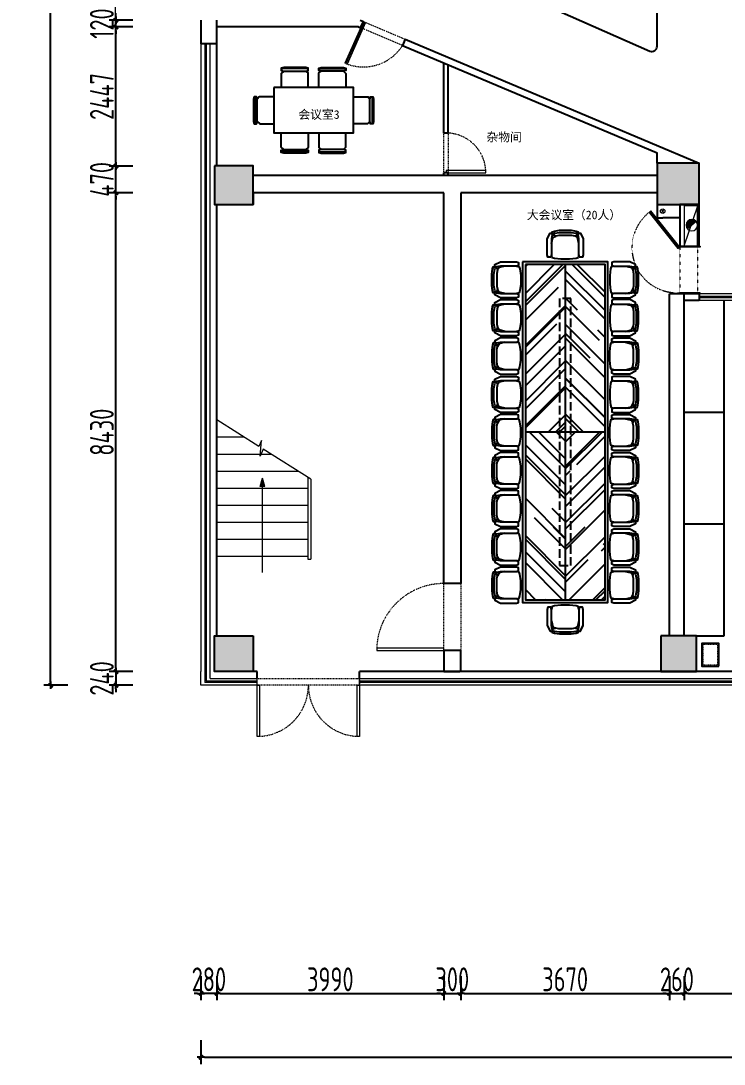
# Model space of a CAD drawing. Header units: millimetres. Extents: x 591722 to 1211798, y -167163 to 126727.
# Drawn here: x 591722 to 604088, y 77233 to 95597 of the extents above; entities that cross this region are included whole.
import ezdxf

# ---------------------------------------------------------------- set-up
doc = ezdxf.new("R2010")
doc.units = ezdxf.units.MM
doc.header["$LTSCALE"] = 0.5
doc.set_wipeout_variables(frame=1)
doc.header["$PDMODE"] = 35
doc.linetypes.add('ACAD_ISO03W100', pattern=[30, 12, -18])
doc.linetypes.add('DASH', pattern=[0.35, 0.25, -0.1])
doc.layers.get('Defpoints').update_dxf_attribs({"color": 8})
for name, color, linetype in [('BS-SHORT-CABINET', 40, 'Continuous'), ('COL-FILL', 8, 'Continuous'), ('COLUMN', 4, 'Continuous'), ('DOOR', 60, 'Continuous'), ('FF-FURN', 51, 'Continuous'), ('FF-TEXT', 50, 'Continuous'), ('RC-TEXT', 50, 'Continuous')]:
    doc.layers.add(name, color=color, linetype=linetype)
doc.layers.add('WALL', color=160, linetype='Continuous', lineweight=20)
doc.layers.add('WINDOW', color=12, linetype='Continuous', lineweight=9)
doc.styles.add('CCD_DIM', font='archs.shx', dxfattribs={"width": 0.8})
doc.styles.add('宋体', font='NSimSun.ttf')
doc.dimstyles.new('CCD_DIM_60', dxfattribs={"dimscale": 60, "dimtxt": 7, "dimasz": 1, "dimexe": 2, "dimexo": 2, "dimtad": 1, "dimdec": 0, "dimdsep": 46, "dimtxsty": 'CCD_DIM', "dimblk1": 'CCD', "dimblk2": 'CCD', "dimsah": 1, "dimcen": 0.3, "dimclrd": 44, "dimclre": 44, "dimclrt": 50, "dimadec": 1, "dimazin": 2, "dimtfac": 1, "dimtdec": 0, "dimtix": 1, "dimtmove": 2, "dimatfit": 3, "dimfxl": 5, "dimfxlon": 1, "dimtolj": 1, "dimarcsym": 0})
pattern_1 = [(45, (-2455215.2, -2655570.25), (424.26407, 1131.37085), [7500, -1000, 2500, -500]), (45, (-2454921.7, -2654923.25), (-823.7794, 116.67262), [1500, -165, 3000, -375]), (45, (-2455338.92, -2655092.95), (1601.59686, 2075.358403), [4000, -700, 2000, -500])]
pattern_2 = [(135, (-2455215.2, -2655570.25), (-1131.37085, 424.26407), [7500, -1000, 2500, -500]), (135, (-2455862.2, -2655276.8), (-116.67262, -823.7794), [1500, -165, 3000, -375]), (135, (-2455692.47, -2655694), (-2075.358403, 1601.59686), [4000, -700, 2000, -500])]

# ---------------------------------------------------------------- blocks, each defined once
blk = doc.blocks.new('YZ')
blk.add_wipeout([(267, -51), (318, -152), (318, -432), (305, -470), (254, -470), (241, -432), (229, -483), (191, -495), (76, -508), (-76, -508), (-190, -495), (-229, -483), (-241, -432), (-254, -470), (-305, -470), (-317, -432), (-317, -152), (-267, -51), (-229, -51), (-229, -25), (-190, -13), (-102, 0), (102, 0), (191, -13), (229, -25), (229, -51)])
at = {"linetype": 'ByBlock'}
blk.add_lwpolyline([(318, -152), (318, -432), (305, -470), (254, -470), (241, -432), (229, -483), (191, -495), (76, -508), (-76, -508), (-190, -495), (-229, -483), (-241, -432), (-254, -470), (-305, -470), (-317, -432), (-317, -152), (-267, -51), (-229, -51), (-229, -25), (-190, -13), (-102, 0), (102, 0), (191, -13), (229, -25), (229, -51), (267, -51)], close=True, dxfattribs=at)
at = {"color": 57, "linetype": 'ByBlock', "elevation": 0}
for points in [[(241, -432), (241, -152), (229, -76), (178, -102), (114, -89), (-114, -89), (-165, -102), (-229, -76), (-241, -152), (-241, -432)], [(-241, -229), (-216, -127), (-165, -102)], [(-229, -64), (-190, -51), (-102, -38), (102, -38), (191, -51), (229, -63)], [(241, -229), (216, -127), (178, -102)]]:
    blk.add_lwpolyline(points, dxfattribs=at)
at = {"linetype": 'ByBlock', "elevation": 0}
for points in [[(-229, -76), (-229, -51)], [(229, -51), (229, -76)]]:
    blk.add_lwpolyline(points, dxfattribs=at)
blk = doc.blocks.new('645')
at = {"layer": 'FF-FURN', "linetype": 'Continuous'}
h = blk.add_hatch(dxfattribs=at)
h.set_pattern_fill('AR-RROOF', color=250, scale=500, angle=135, style=0)
h.set_pattern_definition(pattern_2)
h.paths.add_polyline_path([(584612, -80217), (581662, -80217), (581662, -79517), (584612, -79517)])
h = blk.add_hatch(dxfattribs=at)
h.set_pattern_fill('AR-RROOF', color=250, scale=500, angle=45, style=0)
h.set_pattern_definition(pattern_1)
h.paths.add_polyline_path([(584612, -80217), (587562, -80217), (587562, -79517), (584612, -79517)])
blk.add_line((581662, -79517), (587562, -79517), dxfattribs=at)
for points in [[(581612, -80267), (587612, -80267), (587612, -78767), (581612, -78767)], [(581662, -80217), (587562, -80217), (587562, -78817), (581662, -78817)]]:
    blk.add_lwpolyline(points, close=True, dxfattribs=at)
at = {"layer": 'FF-FURN', "linetype": 'ByBlock'}
blk.add_lwpolyline([(581212, -79200), (581492, -79200), (581530, -79213), (581530, -79263), (581492, -79276), (581543, -79289), (581555, -79327), (581568, -79441), (581568, -79594), (581555, -79708), (581543, -79746), (581492, -79759), (581530, -79771), (581530, -79822), (581492, -79835), (581212, -79835), (581111, -79784), (581111, -79746), (581085, -79746), (581073, -79708), (581060, -79619), (581060, -79416), (581073, -79327), (581085, -79289), (581111, -79289), (581111, -79251)], close=True, dxfattribs=at)
at = {"layer": 'FF-FURN', "linetype": 'DASH', "ltscale": 1200}
blk.add_lwpolyline([(582262, -79617), (586962, -79617), (586962, -79417), (582262, -79417)], close=True, dxfattribs=at)
at = {"layer": 'FF-FURN', "linetype": 'Continuous', "xscale": -1}
blk.add_blockref('YZ', (582598, -78227), dxfattribs=at)
at = {"layer": 'FF-FURN', "linetype": 'Continuous'}
blk.add_blockref('YZ', (584619, -78227), dxfattribs=at)
for p, rotation in [((581060, -79517), 90), ((582598, -80808), 180)]:
    blk.add_blockref('YZ', p, dxfattribs=dict(at, rotation=rotation))
at = {"layer": 'FF-FURN', "linetype": 'Continuous', "xscale": -1, "rotation": 270}
blk.add_blockref('YZ', (588165, -79517), dxfattribs=at)
at = {"layer": 'FF-FURN', "linetype": 'Continuous'}
blk.add_line((584612, -78817), (584612, -80217), dxfattribs=at)
at = {"layer": 'FF-FURN', "linetype": 'ByBlock'}
blk.add_lwpolyline([(588012, -79200), (587733, -79200), (587695, -79213), (587695, -79263), (587733, -79276), (587682, -79289), (587669, -79327), (587657, -79441), (587657, -79594), (587669, -79708), (587682, -79746), (587733, -79759), (587695, -79771), (587695, -79822), (587733, -79835), (588012, -79835), (588114, -79784), (588114, -79746), (588139, -79746), (588152, -79708), (588165, -79619), (588165, -79416), (588152, -79327), (588139, -79289), (588114, -79289), (588114, -79251)], close=True, dxfattribs=at)
at = {"layer": 'FF-FURN', "linetype": 'Continuous', "xscale": -1}
blk.add_blockref('YZ', (581931, -78227), dxfattribs=at)
at = {"layer": 'FF-FURN', "linetype": 'Continuous'}
for p in [(583272, -78227), (585289, -78227)]:
    blk.add_blockref('YZ', p, dxfattribs=at)
at = {"layer": 'FF-FURN', "linetype": 'Continuous', "rotation": 180}
blk.add_blockref('YZ', (581931, -80808), dxfattribs=at)
at = {"layer": 'FF-FURN', "linetype": 'Continuous', "xscale": -1, "rotation": 180}
blk.add_blockref('YZ', (583272, -80808), dxfattribs=at)
at = {"layer": 'FF-FURN', "linetype": 'Continuous'}
h = blk.add_hatch(dxfattribs=at)
h.set_pattern_fill('AR-RROOF', color=250, scale=500, angle=135, style=0)
h.set_pattern_definition(pattern_2)
h.paths.add_polyline_path([(584612, -78817), (587562, -78817), (587562, -79517), (584612, -79517)])
at = {"layer": 'FF-FURN', "linetype": 'Continuous', "xscale": -1}
blk.add_blockref('YZ', (583949, -78227), dxfattribs=at)
at = {"layer": 'FF-FURN', "linetype": 'Continuous', "xscale": -1, "rotation": 180}
blk.add_blockref('YZ', (584619, -80808), dxfattribs=at)
at = {"layer": 'FF-FURN', "linetype": 'Continuous'}
h = blk.add_hatch(dxfattribs=at)
h.set_pattern_fill('AR-RROOF', color=250, scale=500, angle=45, style=0)
h.set_pattern_definition(pattern_1)
h.paths.add_polyline_path([(581662, -78817), (581662, -79517), (584612, -79517), (584612, -78817)])
blk.add_blockref('YZ', (585957, -78227), dxfattribs=at)
at = {"layer": 'FF-FURN', "linetype": 'Continuous', "rotation": 180}
blk.add_blockref('YZ', (583949, -80808), dxfattribs=at)
at = {"layer": 'FF-FURN', "linetype": 'Continuous', "xscale": -1, "rotation": 180}
blk.add_blockref('YZ', (585289, -80808), dxfattribs=at)
at = {"layer": 'FF-FURN', "linetype": 'Continuous'}
blk.add_blockref('YZ', (586634, -78227), dxfattribs=at)
at = {"layer": 'FF-FURN', "linetype": 'Continuous', "xscale": -1, "rotation": 180}
blk.add_blockref('YZ', (585957, -80808), dxfattribs=at)
at = {"layer": 'FF-FURN', "linetype": 'Continuous'}
blk.add_blockref('YZ', (587305, -78227), dxfattribs=at)
at = {"layer": 'FF-FURN', "linetype": 'Continuous', "xscale": -1, "rotation": 180}
blk.add_blockref('YZ', (586634, -80808), dxfattribs=at)
blk.add_blockref('YZ', (587305, -80808), dxfattribs=at)
blk = doc.blocks.new('CCD')
at = {"color": 50, "linetype": 'ByBlock'}
blk.add_line((-1.09, 0), (1.09, 0), dxfattribs=at)
at = {"color": 50, "linetype": 'Continuous', "const_width": 0.608}
blk.add_lwpolyline([(0.61, 0.61), (-0.61, -0.61)], dxfattribs=at)
blk = doc.blocks.new('*D230')
at = {"layer": 'Defpoints', "color": 0, "lineweight": 9, "transparency": 16777216}
for p in [(592245, 118622), (594888, 118622), (594888, 83902)]:
    blk.add_point(p, dxfattribs=at)
at = {"layer": 'RC-TEXT', "color": 44, "lineweight": -2, "transparency": 16777216}
for p, q in [((592545, 118622), (592125, 118622)), ((592245, 83962), (592245, 118562)), ((592545, 83902), (592125, 83902))]:
    blk.add_line(p, q, dxfattribs=at)
at = {"layer": 'RC-TEXT', "color": 44, "lineweight": -2, "transparency": 16777216, "xscale": 60, "yscale": 60, "zscale": 60}
for p, rotation in [((592245, 118622), 90), ((592245, 83902), 270)]:
    blk.add_blockref('CCD', p, dxfattribs=dict(at, rotation=rotation))
at = {"layer": 'RC-TEXT', "color": 50, "lineweight": -2, "transparency": 16777216, "insert": (591997, 101262), "char_height": 420, "attachment_point": 5, "rotation": 90, "style": 'CCD_DIM'}
blk.add_mtext('\\A1;34720', dxfattribs=at)
blk = doc.blocks.new('*D260')
at = {"layer": 'Defpoints', "color": 0, "lineweight": 9, "transparency": 16777216}
for p in [(594888, 84772), (595168, 84772), (594888, 78479)]:
    blk.add_point(p, dxfattribs=at)
at = {"layer": 'RC-TEXT', "color": 44, "lineweight": -2, "transparency": 16777216}
for p, q in [((594888, 78779), (594888, 78359)), ((595168, 78779), (595168, 78359)), ((594828, 78479), (594768, 78479)), ((595168, 78479), (594888, 78479)), ((595228, 78479), (595288, 78479))]:
    blk.add_line(p, q, dxfattribs=at)
at = {"layer": 'RC-TEXT', "color": 44, "lineweight": -2, "transparency": 16777216, "xscale": 60, "yscale": 60, "zscale": 60}
blk.add_blockref('CCD', (594888, 78479), dxfattribs=at)
at = {"layer": 'RC-TEXT', "color": 44, "lineweight": -2, "transparency": 16777216, "xscale": 60, "yscale": 60, "zscale": 60, "rotation": 180}
blk.add_blockref('CCD', (595168, 78479), dxfattribs=at)
at = {"layer": 'RC-TEXT', "color": 50, "lineweight": -2, "transparency": 16777216, "insert": (595028, 78726), "char_height": 420, "attachment_point": 5, "style": 'CCD_DIM'}
blk.add_mtext('\\A1;280', dxfattribs=at)
blk = doc.blocks.new('*D261')
at = {"layer": 'Defpoints', "color": 0, "lineweight": 9, "transparency": 16777216}
for p in [(595168, 84772), (599158, 84142), (599158, 78479)]:
    blk.add_point(p, dxfattribs=at)
at = {"layer": 'RC-TEXT', "color": 44, "lineweight": -2, "transparency": 16777216}
for p, q in [((595168, 78779), (595168, 78359)), ((599158, 78779), (599158, 78359)), ((595228, 78479), (599098, 78479))]:
    blk.add_line(p, q, dxfattribs=at)
at = {"layer": 'RC-TEXT', "color": 44, "lineweight": -2, "transparency": 16777216, "xscale": 60, "yscale": 60, "zscale": 60, "rotation": 180}
blk.add_blockref('CCD', (595168, 78479), dxfattribs=at)
at = {"layer": 'RC-TEXT', "color": 44, "lineweight": -2, "transparency": 16777216, "xscale": 60, "yscale": 60, "zscale": 60}
blk.add_blockref('CCD', (599158, 78479), dxfattribs=at)
at = {"layer": 'RC-TEXT', "color": 50, "lineweight": -2, "transparency": 16777216, "insert": (597163, 78726), "char_height": 420, "attachment_point": 5, "style": 'CCD_DIM'}
blk.add_mtext('\\A1;3990', dxfattribs=at)
blk = doc.blocks.new('*D262')
at = {"layer": 'Defpoints', "color": 0, "lineweight": 9, "transparency": 16777216}
for p in [(599158, 84142), (599458, 84142), (599458, 78479)]:
    blk.add_point(p, dxfattribs=at)
at = {"layer": 'RC-TEXT', "color": 44, "lineweight": -2, "transparency": 16777216}
for p, q in [((599158, 78779), (599158, 78359)), ((599458, 78779), (599458, 78359)), ((599098, 78479), (599038, 78479)), ((599158, 78479), (599458, 78479)), ((599518, 78479), (599578, 78479))]:
    blk.add_line(p, q, dxfattribs=at)
at = {"layer": 'RC-TEXT', "color": 44, "lineweight": -2, "transparency": 16777216, "xscale": 60, "yscale": 60, "zscale": 60}
blk.add_blockref('CCD', (599158, 78479), dxfattribs=at)
at = {"layer": 'RC-TEXT', "color": 44, "lineweight": -2, "transparency": 16777216, "xscale": 60, "yscale": 60, "zscale": 60, "rotation": 180}
blk.add_blockref('CCD', (599458, 78479), dxfattribs=at)
at = {"layer": 'RC-TEXT', "color": 50, "lineweight": -2, "transparency": 16777216, "insert": (599308, 78726), "char_height": 420, "attachment_point": 5, "style": 'CCD_DIM'}
blk.add_mtext('\\A1;300', dxfattribs=at)
blk = doc.blocks.new('*D263')
at = {"layer": 'Defpoints', "color": 0, "lineweight": 9, "transparency": 16777216}
for p in [(603128, 84772), (599458, 84142), (603128, 78479)]:
    blk.add_point(p, dxfattribs=at)
at = {"layer": 'RC-TEXT', "color": 44, "lineweight": -2, "transparency": 16777216}
for p, q in [((599458, 78779), (599458, 78359)), ((603128, 78779), (603128, 78359)), ((599518, 78479), (603068, 78479))]:
    blk.add_line(p, q, dxfattribs=at)
at = {"layer": 'RC-TEXT', "color": 44, "lineweight": -2, "transparency": 16777216, "xscale": 60, "yscale": 60, "zscale": 60, "rotation": 180}
blk.add_blockref('CCD', (599458, 78479), dxfattribs=at)
at = {"layer": 'RC-TEXT', "color": 44, "lineweight": -2, "transparency": 16777216, "xscale": 60, "yscale": 60, "zscale": 60}
blk.add_blockref('CCD', (603128, 78479), dxfattribs=at)
at = {"layer": 'RC-TEXT', "color": 50, "lineweight": -2, "transparency": 16777216, "insert": (601293, 78726), "char_height": 420, "attachment_point": 5, "style": 'CCD_DIM'}
blk.add_mtext('\\A1;3670', dxfattribs=at)
blk = doc.blocks.new('*D264')
at = {"layer": 'Defpoints', "color": 0, "lineweight": 9, "transparency": 16777216}
for p in [(603128, 84772), (603388, 84772), (603388, 78479)]:
    blk.add_point(p, dxfattribs=at)
at = {"layer": 'RC-TEXT', "color": 44, "lineweight": -2, "transparency": 16777216}
for p, q in [((603128, 78779), (603128, 78359)), ((603388, 78779), (603388, 78359)), ((603068, 78479), (603008, 78479)), ((603128, 78479), (603388, 78479)), ((603448, 78479), (603508, 78479))]:
    blk.add_line(p, q, dxfattribs=at)
at = {"layer": 'RC-TEXT', "color": 44, "lineweight": -2, "transparency": 16777216, "xscale": 60, "yscale": 60, "zscale": 60}
blk.add_blockref('CCD', (603128, 78479), dxfattribs=at)
at = {"layer": 'RC-TEXT', "color": 44, "lineweight": -2, "transparency": 16777216, "xscale": 60, "yscale": 60, "zscale": 60, "rotation": 180}
blk.add_blockref('CCD', (603388, 78479), dxfattribs=at)
at = {"layer": 'RC-TEXT', "color": 50, "lineweight": -2, "transparency": 16777216, "insert": (603258, 78726), "char_height": 420, "attachment_point": 5, "style": 'CCD_DIM'}
blk.add_mtext('\\A1;260', dxfattribs=at)
blk = doc.blocks.new('*D265')
at = {"layer": 'Defpoints', "color": 0, "lineweight": 9, "transparency": 16777216}
for p in [(603388, 84772), (606738, 84142), (606738, 78479)]:
    blk.add_point(p, dxfattribs=at)
at = {"layer": 'RC-TEXT', "color": 44, "lineweight": -2, "transparency": 16777216}
for p, q in [((603388, 78779), (603388, 78359)), ((606738, 78779), (606738, 78359)), ((603448, 78479), (606678, 78479))]:
    blk.add_line(p, q, dxfattribs=at)
at = {"layer": 'RC-TEXT', "color": 44, "lineweight": -2, "transparency": 16777216, "xscale": 60, "yscale": 60, "zscale": 60, "rotation": 180}
blk.add_blockref('CCD', (603388, 78479), dxfattribs=at)
at = {"layer": 'RC-TEXT', "color": 44, "lineweight": -2, "transparency": 16777216, "xscale": 60, "yscale": 60, "zscale": 60}
blk.add_blockref('CCD', (606738, 78479), dxfattribs=at)
at = {"layer": 'RC-TEXT', "color": 50, "lineweight": -2, "transparency": 16777216, "insert": (605063, 78726), "char_height": 420, "attachment_point": 5, "style": 'CCD_DIM'}
blk.add_mtext('\\A1;3350', dxfattribs=at)
blk = doc.blocks.new('*D241')
at = {"layer": 'Defpoints', "color": 0, "lineweight": 9, "transparency": 16777216}
for p in [(594888, 83902), (651488, 83882), (651488, 77353)]:
    blk.add_point(p, dxfattribs=at)
at = {"layer": 'RC-TEXT', "color": 44, "lineweight": -2, "transparency": 16777216}
for p, q in [((594888, 77653), (594888, 77233)), ((651488, 77653), (651488, 77233)), ((594948, 77353), (651428, 77353))]:
    blk.add_line(p, q, dxfattribs=at)
at = {"layer": 'RC-TEXT', "color": 44, "lineweight": -2, "transparency": 16777216, "xscale": 60, "yscale": 60, "zscale": 60, "rotation": 180}
blk.add_blockref('CCD', (594888, 77353), dxfattribs=at)
at = {"layer": 'RC-TEXT', "color": 44, "lineweight": -2, "transparency": 16777216, "xscale": 60, "yscale": 60, "zscale": 60}
blk.add_blockref('CCD', (651488, 77353), dxfattribs=at)
at = {"layer": 'RC-TEXT', "color": 50, "lineweight": -2, "transparency": 16777216, "insert": (623188, 77601), "char_height": 420, "attachment_point": 5, "style": 'CCD_DIM'}
blk.add_mtext('\\A1;56600', dxfattribs=at)
blk = doc.blocks.new('*D272')
at = {"layer": 'Defpoints', "color": 0, "lineweight": 9, "transparency": 16777216}
for p in [(593393, 92572), (595807, 92572), (595128, 84142)]:
    blk.add_point(p, dxfattribs=at)
at = {"layer": 'RC-TEXT', "color": 44, "lineweight": -2, "transparency": 16777216}
for p, q in [((593693, 92572), (593273, 92572)), ((593393, 84202), (593393, 92512)), ((593693, 84142), (593273, 84142))]:
    blk.add_line(p, q, dxfattribs=at)
at = {"layer": 'RC-TEXT', "color": 44, "lineweight": -2, "transparency": 16777216, "xscale": 60, "yscale": 60, "zscale": 60}
for p, rotation in [((593393, 92572), 90), ((593393, 84142), 270)]:
    blk.add_blockref('CCD', p, dxfattribs=dict(at, rotation=rotation))
at = {"layer": 'RC-TEXT', "color": 50, "lineweight": -2, "transparency": 16777216, "insert": (593146, 88357), "char_height": 420, "attachment_point": 5, "rotation": 90, "style": 'CCD_DIM'}
blk.add_mtext('\\A1;8430', dxfattribs=at)
blk = doc.blocks.new('*D242')
at = {"layer": 'Defpoints', "color": 0, "lineweight": 9, "transparency": 16777216}
for p in [(593393, 93042), (595807, 93042), (595807, 92572)]:
    blk.add_point(p, dxfattribs=at)
at = {"layer": 'RC-TEXT', "color": 44, "lineweight": -2, "transparency": 16777216}
for p, q in [((593393, 93102), (593393, 93162)), ((593693, 93042), (593273, 93042)), ((593393, 92572), (593393, 93042)), ((593693, 92572), (593273, 92572)), ((593393, 92512), (593393, 92452))]:
    blk.add_line(p, q, dxfattribs=at)
at = {"layer": 'RC-TEXT', "color": 44, "lineweight": -2, "transparency": 16777216, "xscale": 60, "yscale": 60, "zscale": 60}
for p, rotation in [((593393, 93042), 270), ((593393, 92572), 90)]:
    blk.add_blockref('CCD', p, dxfattribs=dict(at, rotation=rotation))
at = {"layer": 'RC-TEXT', "color": 50, "lineweight": -2, "transparency": 16777216, "insert": (593146, 92807), "char_height": 420, "attachment_point": 5, "rotation": 90, "style": 'CCD_DIM'}
blk.add_mtext('\\A1;470', dxfattribs=at)
blk = doc.blocks.new('*D243')
at = {"layer": 'Defpoints', "color": 0, "lineweight": 9, "transparency": 16777216}
for p in [(593393, 95489), (595168, 95489), (595807, 93042)]:
    blk.add_point(p, dxfattribs=at)
at = {"layer": 'RC-TEXT', "color": 44, "lineweight": -2, "transparency": 16777216}
for p, q in [((593693, 95489), (593273, 95489)), ((593393, 93102), (593393, 95429)), ((593693, 93042), (593273, 93042))]:
    blk.add_line(p, q, dxfattribs=at)
at = {"layer": 'RC-TEXT', "color": 44, "lineweight": -2, "transparency": 16777216, "xscale": 60, "yscale": 60, "zscale": 60}
for p, rotation in [((593393, 95489), 90), ((593393, 93042), 270)]:
    blk.add_blockref('CCD', p, dxfattribs=dict(at, rotation=rotation))
at = {"layer": 'RC-TEXT', "color": 50, "lineweight": -2, "transparency": 16777216, "insert": (593146, 94266), "char_height": 420, "attachment_point": 5, "rotation": 90, "style": 'CCD_DIM'}
blk.add_mtext('\\A1;2447', dxfattribs=at)
blk = doc.blocks.new('*D273')
at = {"layer": 'Defpoints', "color": 0, "lineweight": 9, "transparency": 16777216}
for p in [(593393, 95609), (595168, 95609), (595168, 95489)]:
    blk.add_point(p, dxfattribs=at)
at = {"layer": 'RC-TEXT', "color": 44, "lineweight": -2, "transparency": 16777216}
for p, q in [((593393, 95669), (593393, 95729)), ((593693, 95609), (593273, 95609)), ((593393, 95489), (593393, 95609)), ((593693, 95489), (593273, 95489)), ((593393, 95429), (593393, 95369))]:
    blk.add_line(p, q, dxfattribs=at)
at = {"layer": 'RC-TEXT', "color": 44, "lineweight": -2, "transparency": 16777216, "xscale": 60, "yscale": 60, "zscale": 60}
for p, rotation in [((593393, 95609), 270), ((593393, 95489), 90)]:
    blk.add_blockref('CCD', p, dxfattribs=dict(at, rotation=rotation))
at = {"layer": 'RC-TEXT', "color": 50, "lineweight": -2, "transparency": 16777216, "insert": (593146, 95549), "char_height": 420, "attachment_point": 5, "rotation": 90, "style": 'CCD_DIM'}
blk.add_mtext('\\A1;120', dxfattribs=at)
blk = doc.blocks.new('*D274')
at = {"layer": 'Defpoints', "color": 0, "lineweight": 9, "transparency": 16777216}
for p in [(593393, 98226), (595168, 98226), (595168, 95609)]:
    blk.add_point(p, dxfattribs=at)
at = {"layer": 'RC-TEXT', "color": 44, "lineweight": -2, "transparency": 16777216}
for p, q in [((593693, 98226), (593273, 98226)), ((593393, 95669), (593393, 98166)), ((593693, 95609), (593273, 95609))]:
    blk.add_line(p, q, dxfattribs=at)
at = {"layer": 'RC-TEXT', "color": 44, "lineweight": -2, "transparency": 16777216, "xscale": 60, "yscale": 60, "zscale": 60}
for p, rotation in [((593393, 98226), 90), ((593393, 95609), 270)]:
    blk.add_blockref('CCD', p, dxfattribs=dict(at, rotation=rotation))
at = {"layer": 'RC-TEXT', "color": 50, "lineweight": -2, "transparency": 16777216, "insert": (593146, 96917), "char_height": 420, "attachment_point": 5, "rotation": 90, "style": 'CCD_DIM'}
blk.add_mtext('\\A1;2617', dxfattribs=at)
blk = doc.blocks.new('*D235')
at = {"layer": 'Defpoints', "color": 0, "lineweight": 9, "transparency": 16777216}
for p in [(595128, 84142), (593393, 83902), (594888, 83902)]:
    blk.add_point(p, dxfattribs=at)
at = {"layer": 'RC-TEXT', "color": 44, "lineweight": -2, "transparency": 16777216}
for p, q in [((593693, 84142), (593273, 84142)), ((593393, 84202), (593393, 84262)), ((593393, 84142), (593393, 83902)), ((593693, 83902), (593273, 83902)), ((593393, 83842), (593393, 83782))]:
    blk.add_line(p, q, dxfattribs=at)
at = {"layer": 'RC-TEXT', "color": 44, "lineweight": -2, "transparency": 16777216, "xscale": 60, "yscale": 60, "zscale": 60}
for p, rotation in [((593393, 84142), 270), ((593393, 83902), 90)]:
    blk.add_blockref('CCD', p, dxfattribs=dict(at, rotation=rotation))
at = {"layer": 'RC-TEXT', "color": 50, "lineweight": -2, "transparency": 16777216, "insert": (593146, 84022), "char_height": 420, "attachment_point": 5, "rotation": 90, "style": 'CCD_DIM'}
blk.add_mtext('\\A1;240', dxfattribs=at)
blk = doc.blocks.new('B')
at = {"color": 54, "linetype": 'ByBlock'}
for p, q in [((-195, 253), (-238, 242)), ((194, 253), (-195, 253)), ((-195, 209), (194, 209)), ((237, 242), (194, 253))]:
    blk.add_line(p, q, dxfattribs=at)
at = {"linetype": 'ByBlock'}
blk.add_lwpolyline([(237, -81), (237, 177), (194, 209), (237, 220), (237, 263), (194, 274), (-195, 274), (-238, 263), (-238, 220), (-195, 209), (-238, 166), (-238, -81)], dxfattribs=at)
blk = doc.blocks.new('rgwerqw')
at = {"lineweight": 9}
h = blk.add_hatch(color=1, dxfattribs=at)
h.dxf.hatch_style = 1
h.paths.add_polyline_path([(603526, -152518, 0.21571), (603492, -152443), (603360, -152594, 0.645129)])
at = {"color": 1, "lineweight": 9}
for p, q in [((603065, -152650), (603765, -152410)), ((603492, -152443), (603360, -152594))]:
    blk.add_line(p, q, dxfattribs=at)
blk.add_lwpolyline([(603065, -152410), (603765, -152410), (603765, -152650), (603065, -152650)], close=True, dxfattribs=at)
blk.add_circle((603426, -152518), 100, dxfattribs=at)

msp = doc.modelspace()

# ---------------------------------------------------------------- hatches: boundary and pattern name
at = {"layer": 'COL-FILL', "lineweight": 5}
h = msp.add_hatch(color=250, dxfattribs=at)
h.dxf.hatch_style = 1
h.paths.add_polyline_path([(595807.3, 93042.5), (595128.3, 93042.5), (595128.3, 92362.5), (595807.3, 92362.5)])
h.paths.add_polyline_path([(595807.3, 84772.5), (595128.3, 84772.5), (595128.3, 84142.5), (595807.3, 84142.5)])
h.paths.add_polyline_path([(603603.3, 84772.5), (602978.3, 84772.5), (602978.3, 84142.5), (603603.3, 84142.5)])
h.paths.add_polyline_path([(603648.3, 93092.5), (602908.3, 93092.5), (602908.3, 92362.5), (603648.3, 92362.5)])
h.paths.add_polyline_path([(611628.3, 93092.5), (610948.3, 93092.5), (610948.3, 92412.5), (611628.3, 92412.5)])
h.paths.add_polyline_path([(611578.3, 84772.5), (610948.3, 84772.5), (610948.3, 84142.5), (611578.3, 84142.5)])
h.paths.add_polyline_path([(619578.3, 84627.5), (619578.3, 84772.5), (618948.3, 84772.5), (618948.3, 84072.5), (619578.3, 84072.5)])
h.paths.add_polyline_path([(619628.3, 93092.5), (618948.3, 93092.5), (618948.3, 92412.5), (619628.3, 92412.5)])
at = {"layer": 'WALL', "lineweight": 5}
h = msp.add_hatch(color=250, dxfattribs=at)
h.paths.add_polyline_path([(596008.8, 87398.6), (595968.3, 87398.6), (595968.3, 87548.6)])
h.paths.add_polyline_path([(595968.3, 87548.6), (595968.3, 87398.6), (595927.8, 87398.6)])

# ---------------------------------------------------------------- linework, layer by layer
at = {"layer": 'BS-SHORT-CABINET', "lineweight": -2}
for p, q in [((602908.3, 95148), (602908.3, 100912.5)), ((599188.3, 96655.5), (602781.9, 95065.7))]:
    msp.add_line(p, q, dxfattribs=at)
at = {"layer": 'BS-SHORT-CABINET', "color": 8, "linetype": 'ACAD_ISO03W100', "lineweight": 5}
for points in [[(599158.3, 93624.5), (599238.3, 93624.5), (599238.3, 92922.7), (599158.3, 92922.7)], [(603976.1, 84258.9), (603976.1, 84618.9), (603716.1, 84618.9), (603716.1, 84258.9)]]:
    msp.add_lwpolyline(points, close=True, dxfattribs=at)
at = {"layer": 'BS-SHORT-CABINET', "linetype": 'ByBlock', "lineweight": 13}
msp.add_lwpolyline([(603648.3, 92362.5), (603648.3, 91632.5), (603628.3, 91632.5)], dxfattribs=at)
at = {"layer": 'BS-SHORT-CABINET', "lineweight": -2}
msp.add_arc((602818.3, 95148), 90, 246.1357, 0, dxfattribs=at)
at = {"layer": 'BS-SHORT-CABINET', "color": 8, "linetype": 'ACAD_ISO03W100', "lineweight": 5}
msp.add_arc((599198.3, 92922.7), 700, 3.27583, 90, dxfattribs=at)
at = {"layer": 'COLUMN', "color": 1, "lineweight": 9}
for p, q in [((602980, 92275.8), (603036.5, 92219.1)), ((603036.5, 92275.8), (602980, 92219.1))]:
    msp.add_line(p, q, dxfattribs=at)
msp.add_circle((603008.3, 92247.5), 40, dxfattribs=at)
at = {"layer": 'DOOR', "lineweight": 13}
for p, q in [((597743.9, 95584.5), (597420.2, 94852.9)), ((597762.2, 95576.4), (597438.5, 94844.8)), ((597780.5, 95568.3), (597456.8, 94836.7)), ((597442.4, 94903.1), (597479, 94886.9))]:
    msp.add_line(p, q, dxfattribs=at)
at = {"layer": 'DOOR', "color": 8, "linetype": 'ACAD_ISO03W100', "lineweight": 5}
msp.add_lwpolyline([(597743.9, 95584.5), (598481, 95273.4), (598434.3, 95162.9), (597695.3, 95474.8), (597743.9, 95584.5)], dxfattribs=at)
at = {"layer": 'DOOR', "lineweight": 13, "elevation": 355.2}
msp.add_lwpolyline([(599198.3, 92922.7), (599898.3, 92922.7), (599898.3, 92962.7), (599198.3, 92962.7)], close=True, dxfattribs=at)
at = {"layer": 'DOOR', "color": 8, "linetype": 'ACAD_ISO03W100', "lineweight": 5, "ltscale": 0.2}
msp.add_lwpolyline([(603628.3, 91632.5), (603308.3, 91632.5), (603308.3, 90792.5), (603628.3, 90792.5)], close=True, dxfattribs=at)
at = {"layer": 'DOOR', "color": 8, "linetype": 'ACAD_ISO03W100', "lineweight": 5}
for points in [[(599158.3, 84512.5), (599158.3, 85692.5), (599458.3, 85692.5), (599458.3, 84512.5)], [(595877.3, 83902.5), (595877.3, 84022.5), (597677.3, 84022.5), (597677.3, 83902.5)]]:
    msp.add_lwpolyline(points, close=True, dxfattribs=at)
at = {"layer": 'DOOR', "lineweight": 13}
msp.add_lwpolyline([(599158.3, 84512.5), (599158.3, 84552.5), (597978.3, 84552.5), (597978.3, 84512.5), (599158.3, 84512.5)], dxfattribs=at)
for points in [[(595877.3, 83902.5), (595917.3, 83902.5), (595917.3, 83002.5), (595877.3, 83002.5)], [(597677.3, 83002.5), (597637.3, 83002.5), (597637.3, 83902.5), (597677.3, 83902.5)]]:
    msp.add_lwpolyline(points, close=True, dxfattribs=at)
at = {"layer": 'DOOR', "color": 8, "linetype": 'ACAD_ISO03W100', "lineweight": 5}
for centre, radius, start, end in [((597744.4, 95605.8), 819.7, 246.70472, 327.29773), ((599158.3, 84512.5), 1180, 90, 178.0574), ((595877.3, 83902.5), 900, 272.54732, 0), ((597677.3, 83902.5), 900, 180, 267.45268)]:
    msp.add_arc(centre, radius, start, end, dxfattribs=at)
at = {"layer": 'FF-FURN', "color": 1, "lineweight": -2}
msp.add_line((602908.3, 93392.8), (602908.3, 93392.1), dxfattribs=at)
at = {"layer": 'FF-FURN', "lineweight": -2}
for p, q in [((604088.3, 84772.5), (604088.3, 90672.5)), ((604088.3, 88705.8), (603388.3, 88705.8)), ((604088.3, 86739.1), (603388.3, 86739.1)), ((603603.3, 84772.5), (604088.3, 84772.5))]:
    msp.add_line(p, q, dxfattribs=at)
msp.add_lwpolyline([(596168.3, 94423.2), (596168.3, 93623.2), (597568.3, 93623.2), (597568.3, 94423.2)], close=True, dxfattribs=at)
at = {"layer": 'FF-FURN', "color": 1, "lineweight": -2}
msp.add_lwpolyline([(603996.1, 84238.9), (603996.1, 84638.9), (603696.1, 84638.9), (603696.1, 84238.9)], close=True, dxfattribs=at)
at = {"layer": 'WALL', "lineweight": -3}
for p, q in [((594888.3, 95609.1), (594888.3, 95192.5)), ((595168.3, 95192.5), (595168.3, 95609.1)), ((597688.3, 95609.1), (597743.9, 95584.5)), ((597695.3, 95474.8), (597743.9, 95584.5)), ((597743.9, 95584.5), (597699.5, 95484.2)), ((597661.3, 95489.1), (595168.3, 95489.1)), ((597661.3, 95489.1), (597695.3, 95474.8)), ((595168.3, 95192.5), (594888.3, 95192.5)), ((595168.3, 93042.5), (595168.3, 95192.5)), ((598481, 95273.4), (598434.3, 95162.9)), ((598434.3, 95162.9), (602908.3, 93274.5)), ((598481, 95273.4), (603648.3, 93092.5)), ((599158.3, 93622.7), (599158.3, 94857.3)), ((599238.3, 93622.7), (599238.3, 94823.5)), ((599238.3, 93622.7), (599158.3, 93622.7)), ((602908.3, 93092.5), (602908.3, 93274.5)), ((595128.3, 93042.5), (595128.3, 92742.5)), ((599158.3, 92872.7), (599158.3, 92922.7)), ((599238.3, 92922.7), (599158.3, 92922.7)), ((599238.3, 92872.5), (599238.3, 92922.7)), ((603648.3, 93092.5), (602908.3, 93092.5)), ((602908.3, 93092.5), (602908.3, 92362.5)), ((603648.3, 92362.5), (603648.3, 93092.5)), ((602908.3, 92872.5), (595807.3, 92872.5)), ((599158.3, 92874.5), (599158.3, 92872.7)), ((599158.3, 92572.5), (595807.3, 92572.5)), ((595807.3, 92572.5), (595807.3, 92362.5)), ((599158.3, 85692.5), (599158.3, 92572.5)), ((602908.3, 92572.5), (599458.3, 92572.5)), ((599458.3, 92572.5), (599458.3, 85692.5)), ((595168.3, 84772.5), (595168.3, 92362.5)), ((602908.3, 92362.5), (603648.3, 92362.5)), ((603128.3, 84772.5), (603128.3, 90792.5)), ((603648.3, 90792.5), (603128.3, 90792.5)), ((603388.3, 84772.5), (603388.3, 90792.5)), ((603648.3, 90792.5), (603648.3, 90672.5)), ((603648.3, 90672.5), (603388.3, 90672.5)), ((599458.3, 85692.5), (599158.3, 85692.5)), ((603603.3, 84772.5), (602978.3, 84772.5)), ((602978.3, 84772.5), (602978.3, 84142.5)), ((603388.3, 84772.5), (603128.3, 84772.5)), ((603603.3, 84142.5), (603603.3, 84772.5)), ((599458.3, 84512.5), (599158.3, 84512.5)), ((599158.3, 84512.5), (599158.3, 84142.5)), ((599458.3, 84142.5), (599458.3, 84512.5)), ((595877.3, 84142.5), (595128.3, 84142.5)), ((595877.3, 84022.5), (595877.3, 84142.5)), ((618948.3, 84142.5), (597677.3, 84142.5)), ((597677.3, 84022.5), (597677.3, 84142.5)), ((599158.3, 84142.5), (599438.3, 84142.5)), ((602978.3, 84142.5), (603603.3, 84142.5))]:
    msp.add_line(p, q, dxfattribs=at)
at = {"layer": 'WALL', "color": 250, "lineweight": 5}
for p, q in [((595907.5, 88105.5), (595168.3, 88572.5)), ((595168.3, 88272.5), (595643.3, 88272.5)), ((595955.7, 88211), (595907.5, 88105.5)), ((595927.9, 87934.4), (595955.7, 88211)), ((595168.3, 87972.5), (596118.3, 87972.5)), ((595982.1, 88058.4), (595927.9, 87934.4)), ((596818.3, 87530.3), (595982.1, 88058.4)), ((595168.3, 87672.5), (596593.3, 87672.5)), ((595927.8, 87398.6), (595968.3, 87548.6)), ((595968.3, 85886.4), (595968.3, 87548.6)), ((596008.8, 87398.6), (595968.3, 87548.6)), ((595168.3, 87372.5), (596768.3, 87372.5)), ((596008.8, 87398.6), (595927.8, 87398.6)), ((595168.3, 87072.5), (596768.3, 87072.5)), ((595168.3, 86772.5), (596768.3, 86772.5)), ((595168.3, 86472.5), (596768.3, 86472.5)), ((595168.3, 86172.5), (596768.3, 86172.5))]:
    msp.add_line(p, q, dxfattribs=at)
at = {"layer": 'WALL', "lineweight": -3}
for points in [[(595128.3, 93042.5), (595128.3, 92362.5), (595807.3, 92362.5), (595807.3, 93042.5)], [(603628.3, 92362.5), (603308.3, 92362.5), (603308.3, 91632.5), (603628.3, 91632.5)], [(595807.3, 84772.5), (595807.3, 84142.5), (595128.3, 84142.5), (595128.3, 84772.5)]]:
    msp.add_lwpolyline(points, close=True, dxfattribs=at)
for points in [[(602908.3, 92362.5), (602908.3, 92127.5), (603008.3, 92127.5), (603008.3, 92127.5)], [(603308.3, 92362.5), (603308.3, 92127.5), (603008.3, 92127.5), (603008.3, 92127.5)]]:
    msp.add_lwpolyline(points, dxfattribs=at)
at = {"layer": 'WALL', "color": 250, "lineweight": 5}
for points in [[(596768.3, 87561.9), (596768.3, 86122.5), (596818.3, 86122.5)], [(596818.3, 87530.3), (596818.3, 86122.5)]]:
    msp.add_lwpolyline(points, dxfattribs=at)
at = {"layer": 'WINDOW', "color": 8, "linetype": 'ByBlock', "lineweight": 9}
for p, q in [((594888.3, 95192.5), (594888.3, 84142.5)), ((595048.3, 84022.5), (595048.3, 95192.5)), ((611058.3, 90792.5), (603648.3, 90792.5)), ((611058.3, 90672.5), (603648.3, 90672.5)), ((595877.3, 83902.5), (595877.3, 84022.5)), ((597677.3, 83902.5), (597677.3, 84022.5))]:
    msp.add_line(p, q, dxfattribs=at)
at = {"layer": 'WINDOW', "linetype": 'ByBlock', "lineweight": 9}
for p, q in [((594958.3, 95192.5), (594958.3, 83952.5)), ((594978.3, 95192.5), (594978.3, 83972.5)), ((603284.8, 91593.8), (602777.2, 92231.4)), ((603300.5, 91606.2), (602792.8, 92243.8)), ((611058.3, 90742.5), (603648.3, 90742.5)), ((611058.3, 90722.5), (603648.3, 90722.5)), ((595877.3, 83952.5), (594958.3, 83952.5)), ((595877.3, 83972.5), (594978.3, 83972.5)), ((619153.3, 83972.5), (597677.3, 83972.5)), ((619153.3, 83952.5), (597677.3, 83952.5))]:
    msp.add_line(p, q, dxfattribs=at)
at = {"layer": 'WINDOW', "color": 8, "linetype": 'ByBlock', "lineweight": 9}
msp.add_lwpolyline([(603308.3, 91612.5), (602800.7, 92250.1), (602769.4, 92225.2), (603277, 91587.5)], close=True, dxfattribs=at)
for points in [[(603628.3, 91632.5), (603668.3, 91632.5), (603668.3, 91612.5), (603308.3, 91612.5), (603308.3, 91612.5), (603308.3, 91632.5), (603628.3, 91632.5)], [(603628.3, 90792.5), (603668.3, 90792.5), (603668.3, 90812.5), (603308.3, 90812.5), (603308.3, 90812.5), (603308.3, 90792.5), (603628.3, 90792.5)], [(595877.3, 83902.5), (594888.3, 83902.5), (594888.3, 84142.5)], [(595048.3, 84022.5), (595877.3, 84022.5)], [(597677.3, 84022.5), (619153.3, 84022.5), (619153.3, 83902.5), (597677.3, 83902.5)]]:
    msp.add_lwpolyline(points, dxfattribs=at)

# ---------------------------------------------------------------- block references
at = {"linetype": 'ByBlock', "lineweight": 5, "xscale": -1, "rotation": 270}
msp.add_blockref('rgwerqw', (756038.6, -511425.2), dxfattribs=at)
at = {"layer": 'FF-FURN', "linetype": 'Continuous'}
msp.add_blockref('B', (596539, 94503.9), dxfattribs=at)
at = {"layer": 'FF-FURN', "linetype": 'Continuous', "xscale": -1}
msp.add_blockref('B', (597197.5, 94503.9), dxfattribs=at)
at = {"layer": 'FF-FURN', "linetype": 'Continuous'}
for p, rotation in [((596087.5, 94023.2), 90), ((597197.5, 93542.4), 180)]:
    msp.add_blockref('B', p, dxfattribs=dict(at, rotation=rotation))
at = {"layer": 'FF-FURN', "linetype": 'Continuous', "xscale": -1}
for p, rotation in [((597649, 94023.2), 270), ((596539, 93542.4), 180)]:
    msp.add_blockref('B', p, dxfattribs=dict(at, rotation=rotation))

# ---------------------------------------------------------------- texts
at = {"layer": 'FF-TEXT', "style": '宋体'}
for s, p in [('会议室3', (596602.1, 93872)), ('杂物间', (599909.3, 93475)), ('大会议室（20人）', (600619.7, 92105.1))]:
    msp.add_text(s, height=151.88, dxfattribs=at).set_placement(p)

# ---------------------------------------------------------------- dimensions: what is measured, and where the dimension line sits
at = {"layer": 'RC-TEXT', "lineweight": -2}
for base, p1, p2, picture, middle in [((592244.8, 118622.5), (594888.3, 83902.5), (594888.3, 118622.5), '*D230', (591997.3, 101262.5)), ((593393.4, 98225.8), (595168.3, 95609.1), (595168.3, 98225.8), '*D274', (593145.9, 96917.5)), ((593393.4, 95609.1), (595168.3, 95489.1), (595168.3, 95609.1), '*D273', (593145.9, 95549.1)), ((593393.4, 95489.1), (595807.3, 93042.5), (595168.3, 95489.1), '*D243', (593145.9, 94265.8)), ((593393.4, 93042.5), (595807.3, 92572.5), (595807.3, 93042.5), '*D242', (593145.9, 92807.5)), ((593393.4, 92572.5), (595128.3, 84142.5), (595807.3, 92572.5), '*D272', (593145.9, 88357.5)), ((593393.4, 83902.5), (595128.3, 84142.5), (594888.3, 83902.5), '*D235', (593145.9, 84022.5))]:
    dim = msp.add_linear_dim(base=base, p1=p1, p2=p2, angle=90, dimstyle='CCD_DIM_60', dxfattribs=at)
    dim.commit()
    dim.dimension.update_dxf_attribs({"geometry": picture, "text_midpoint": middle})
for base, p1, p2, picture, middle in [((594888.3, 78478.9), (595168.3, 84772.5), (594888.3, 84772.5), '*D260', (595028.3, 78726.4)), ((599158.3, 78478.9), (595168.3, 84772.5), (599158.3, 84142.5), '*D261', (597163.3, 78726.4)), ((603388.3, 78478.9), (603128.3, 84772.5), (603388.3, 84772.5), '*D264', (603258.3, 78726.4)), ((606738.3, 78478.9), (603388.3, 84772.5), (606738.3, 84142.5), '*D265', (605063.3, 78726.4)), ((599458.3, 78478.9), (599158.3, 84142.5), (599458.3, 84142.5), '*D262', (599308.3, 78726.4)), ((651488.3, 77353.2), (594888.3, 83902.5), (651488.3, 83882.5), '*D241', (623188.3, 77600.7))]:
    dim = msp.add_linear_dim(base=base, p1=p1, p2=p2, dimstyle='CCD_DIM_60', dxfattribs=at)
    dim.commit()
    dim.dimension.update_dxf_attribs({"geometry": picture, "text_midpoint": middle})

# ---------------------------------------------------------------- next in the draw order: block references
at = {"layer": 'FF-FURN', "lineweight": -2, "rotation": 270}
msp.add_blockref('645', (680810.7, 672969.8), dxfattribs=at)

# ---------------------------------------------------------------- next in the draw order: linework, layer by layer
at = {"layer": 'DOOR', "color": 8, "linetype": 'ACAD_ISO03W100', "lineweight": 5, "ltscale": 0.2}
msp.add_arc((603259.2, 91602.9), 791.9, 128.20644, 273.5547, dxfattribs=at)

# ---------------------------------------------------------------- next in the draw order: dimensions: what is measured, and where the dimension line sits
at = {"layer": 'RC-TEXT', "lineweight": -2}
dim = msp.add_linear_dim(base=(603128.3, 78478.9), p1=(599458.3, 84142.5), p2=(603128.3, 84772.5), dimstyle='CCD_DIM_60', dxfattribs=at)
dim.commit()
dim.dimension.update_dxf_attribs({"geometry": '*D263', "text_midpoint": (601293.3, 78726.4)})

doc.saveas('drawing.dxf')
